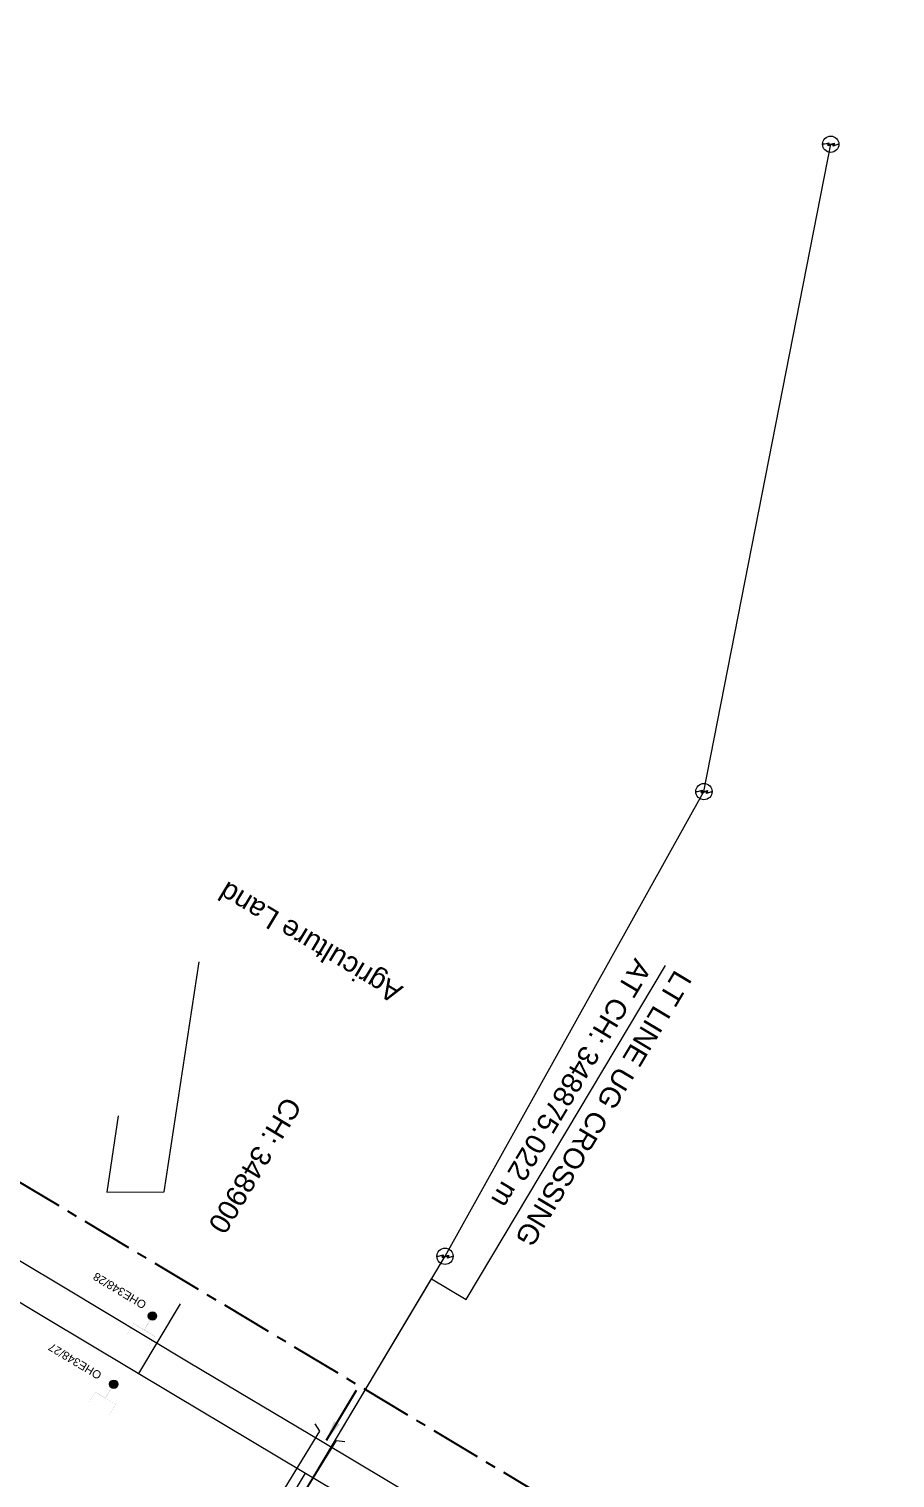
# Model space of a CAD drawing. Header units: metres. Extents: x 593168 to 611286, y 3401475 to 3412398.
# Drawn here: x 603635.1 to 603741.6, y 3406065.5 to 3406243.6 of the extents above; entities that cross this region are included whole.
import ezdxf

# ---------------------------------------------------------------- set-up
doc = ezdxf.new("R2010")
doc.units = ezdxf.units.M
doc.header["$MEASUREMENT"] = 0
doc.linetypes.add('CENTER', pattern=[2, 1.25, -0.25, 0.25, -0.25])
for name, color, linetype, lineweight in [('BRIDGE DETAILS PLAN', 7, 'Continuous', 0), ('CANAL BOTTOM', 5, 'Continuous', 0), ('Compound Wall', 251, 'Continuous', 0), ('Electric Pole', 251, 'Continuous', 0), ('Existing IR Chainage', 7, 'Continuous', 0), ('Existing IR Track', 7, 'Continuous', 0), ('HT & LT DETAILS IN PLAN', 7, 'Continuous', 0), ('OHE MAST', 8, 'Continuous', 0), ('OHE MAST TEXT', 8, 'Continuous', 0), ('PROPOSED DFCC TRACK', 1, 'Continuous', 0), ('PWR_LINE', 134, 'POWER', 0), ('Side Details', 251, 'Continuous', 0)]:
    doc.layers.add(name, color=color, linetype=linetype, lineweight=lineweight)
doc.layers.add('Existing Railway Boundary', color=7, linetype='CENTER')
doc.styles.get("Standard").update_dxf_attribs({"font": 'arial.ttf'})
doc.styles.add('Style-Arial', font='arial.ttf')
doc.linetypes.add('POWER', pattern='A,10,-0.2,[131,ltypeshp.shx,S=0.4,R=0,X=-0.2,Y=0],-0.2,[131,ltypeshp.shx,S=0.4,R=180,X=1.2,Y=0],-1.2,-0.2,[131,ltypeshp.shx,S=0.4,R=0,X=-0.2,Y=0],-0.2,[131,ltypeshp.shx,S=0.4,R=180,X=1.2,Y=0],-1.2,-0.2,[131,ltypeshp.shx,S=0.4,R=0,X=-0.2,Y=0],-0.2,[131,ltypeshp.shx,S=0.4,R=180,X=1.2,Y=0],-1.2', length=14.8)
doc.dimstyles.new('ISO-25', dxfattribs={"dimtxt": 2.5, "dimasz": 2.5, "dimexe": 1.25, "dimexo": 0.625, "dimtad": 1, "dimtxsty": 'Standard', "dimcen": 2.5, "dimadec": 0, "dimazin": 0, "dimtfac": 1, "dimtmove": 0, "dimatfit": 3, "dimfxl": 1, "dimarcsym": 0})

# ---------------------------------------------------------------- blocks, each defined once
blk = doc.blocks.new('EP')
blk.add_hatch(color=8).paths.add_polyline_path([(-0.21, -0.05), (-0.21, 0.16), (-0.93, -0.01), (-0.31, 0.07), (-0.31, -0.19), (0.31, 0), (0.31, -0.24), (0.94, -0.01), (0.41, -0.1), (0.43, 0.15)])
at = {"color": 8}
for p, q in [((-0.93, -0.01), (-0.21, 0.16)), ((-0.31, 0.07), (-0.93, -0.01)), ((-0.31, -0.19), (-0.31, 0.07)), ((0.31, 0), (-0.31, -0.19)), ((-0.21, 0.16), (-0.21, -0.05)), ((-0.21, -0.05), (0.43, 0.15)), ((0.31, -0.24), (0.31, 0)), ((0.43, 0.15), (0.41, -0.1)), ((0.94, -0.01), (0.31, -0.24)), ((0.41, -0.1), (0.94, -0.01))]:
    blk.add_line(p, q, dxfattribs=at)
blk.add_circle((0, 0), 1, dxfattribs=at)
blk = doc.blocks.new('OHE MAST')
h = blk.add_hatch(color=256)
h.dxf.hatch_style = 1
edge = h.paths.add_edge_path()
edge.add_arc((0, 0), 0.514, 0, 360)
at = {"const_width": 0.01}
for points in [[(1.5, 3.5), (1.5, 2), (-1.5, 2), (-1.5, 3.5)], [(0, 2), (0, 0)]]:
    blk.add_lwpolyline(points, dxfattribs=at)
blk.add_circle((0, 0), 0.514)

msp = doc.modelspace()

# ---------------------------------------------------------------- linework, layer by layer
at = {"layer": 'BRIDGE DETAILS PLAN', "lineweight": 13, "flags": 128}
msp.add_lwpolyline([(603669.0644, 3406066.1063), (603659.6538, 3406050.3369), (603655.6609, 3406052.7197), (603622.9532, 3405997.911)], dxfattribs=at)
at = {"layer": 'Compound Wall'}
msp.add_polyline3d([(603646.0832, 3406110.009, 262.5134), (603644.6558, 3406100.6372, 262.4329), (603651.714, 3406100.6688, 261.7604), (603656.0231, 3406128.9603, 262.0033)], dxfattribs=at)
at = {"layer": 'Existing IR Chainage', "color": 7, "linetype": 'Continuous', "lineweight": 13, "flags": 128}
msp.add_lwpolyline([(603653.6904, 3406086.9313), (603648.5584, 3406078.3486)], dxfattribs=at)
at = {"layer": 'Existing IR Track', "color": 0, "lineweight": 15, "flags": 128}
for points in [[(603750.4357, 3406022.6297), (603729.0801, 3406035.3566), (603706.8151, 3406048.6904), (603687.4692, 3406060.214), (603671.1576, 3406069.9419), (603654.8919, 3406079.6426), (603639.3347, 3406088.9462), (603623.6693, 3406098.3146), (603607.5714, 3406107.9444), (603591.3651, 3406117.6391), (603577.16, 3406126.1349), (603562.9474, 3406134.6351), (603546.9355, 3406144.2081), (603530.9057, 3406153.7918), (603516.9376, 3406162.1498), (603503.0526, 3406170.4581), (603482.8567, 3406182.5477), (603462.7386, 3406194.5906), (603446.4361, 3406204.3263), (603430.1695, 3406214.0405)], [(603747.9876, 3406018.8759), (603726.8089, 3406031.5591), (603704.5439, 3406044.8928), (603685.2077, 3406056.4726), (603668.9168, 3406066.1943), (603652.9077, 3406075.748), (603637.0939, 3406085.2037), (603621.5101, 3406094.5221), (603605.3365, 3406104.2081), (603589.0769, 3406113.9456), (603574.923, 3406122.3964), (603560.6804, 3406130.9011), (603544.6838, 3406140.4464), (603528.7882, 3406149.9323), (603514.676, 3406158.3712), (603500.9813, 3406166.5605), (603480.584, 3406178.7502), (603460.7384, 3406190.6103), (603444.1541, 3406200.5137), (603428.1024, 3406210.0992)]]:
    msp.add_lwpolyline(points, dxfattribs=at)
at = {"layer": 'Existing Railway Boundary', "ltscale": 5}
msp.add_lwpolyline([(604659.1105, 3405488.9196), (604078.9713, 3405836.4599), (604053.7197, 3405852.8891), (604008.7617, 3405879.07), (603965.992, 3405903.6866), (603879.3631, 3405955.5229), (603819.4348, 3405990.9528), (603774.7746, 3406017.0313), (603733.1508, 3406042.3903), (603560.5086, 3406145.88), (603432.2214, 3406222.5824), (603260.3606, 3406325.2533), (603217.2858, 3406350.9488), (603149.6048, 3406392.0932), (603105.6815, 3406417.8676), (603069.1801, 3406440.6415), (603025.1915, 3406466.172), (602981.7573, 3406492.1818), (602834.6145, 3406580.8964), (602723.556, 3406647.6315), (602240.837, 3406937.0674), (602116.2948, 3407010.7668)], dxfattribs=at)
at = {"layer": 'HT & LT DETAILS IN PLAN', "lineweight": 13, "flags": 128}
msp.add_lwpolyline([(603670.005, 3406065.545), (603684.5993, 3406090.0009), (603688.8553, 3406087.4611), (603713.3591, 3406128.5224)], dxfattribs=at)
msp.add_lwpolyline([(603670.005, 3406065.545), (603684.5993, 3406090.0009), (603688.8553, 3406087.4611), (603713.3591, 3406128.5224)], dxfattribs=at)
at = {"layer": 'PROPOSED DFCC TRACK', "color": 7, "linetype": 'Continuous', "flags": 128}
for points, elevation in [([(603663.9959, 3406062.1174), (603665.2321, 3406062.1011), (603670.8514, 3406071.2706), (603670.2726, 3406072.1496)], -0.0005), ([(603667.853, 3406059.848), (603667.2773, 3406060.942), (603672.8967, 3406070.1114), (603673.9427, 3406069.9947)], 0.0005)]:
    msp.add_lwpolyline(points, dxfattribs=dict(at, elevation=elevation))
at = {"layer": 'PWR_LINE', "elevation": 263.3839, "flags": 128}
msp.add_lwpolyline([(603621.1013, 3405979.8291), (603654.9875, 3406040.3971), (603686.2578, 3406092.7618), (603718.0972, 3406149.8855), (603733.6861, 3406229.4608)], dxfattribs=at)
msp.add_lwpolyline([(603621.1013, 3405979.8291), (603654.9875, 3406040.3971), (603686.2578, 3406092.7618), (603718.0972, 3406149.8855), (603733.6861, 3406229.4608)], dxfattribs=at)

# ---------------------------------------------------------------- block references
at = {"layer": 'Electric Pole', "xscale": 0.999707826989537, "yscale": 0.999707826989537, "zscale": 0.999707826989537}
for p in [(603733.6861, 3406229.4608, 261.2835), (603718.0972, 3406149.8855, 264.6985), (603686.2578, 3406092.7618, 262.1213)]:
    msp.add_blockref('EP', p, dxfattribs=at)
at = {"layer": 'OHE MAST', "rotation": 149.0208306544456}
for p in [(603650.2817, 3406085.4232), (603645.5237, 3406077.0307)]:
    msp.add_blockref('OHE MAST', p, dxfattribs=at)

# ---------------------------------------------------------------- texts
at = {"layer": 'Existing IR Chainage', "color": 7, "lineweight": 0, "insert": (603658.1071, 3406095.9416), "char_height": 2.5, "attachment_point": 6, "rotation": 239.122936, "line_spacing_factor": 0.60036, "style": 'Style-Arial'}
msp.add_mtext('CH: 348900', dxfattribs=at)
at = {"layer": 'HT & LT DETAILS IN PLAN', "style": 'Style-Arial'}
for s, p in [('AT CH: 348875.022 m', (603709.6432, 3406129.5279)), ('AT CH: 348875.022 m', (603709.6432, 3406129.5279)), ('LT LINE UG CROSSING', (603714.5636, 3406128.1015)), ('LT LINE UG CROSSING', (603714.5636, 3406128.1015))]:
    msp.add_text(s, height=2.5, rotation=239.172896, dxfattribs=at).set_placement(p)
at = {"layer": 'OHE MAST TEXT'}
for s, p in [('OHE348/28', (603649.6373, 3406087.0784, 264.545)), ('OHE348/27', (603644.1425, 3406078.4105, 264.672))]:
    msp.add_text(s, height=1, rotation=149, dxfattribs=at).set_placement(p)
at = {"layer": 'Side Details'}
msp.add_text('Agriculture Land', height=2.5, rotation=149, dxfattribs=at).set_placement((603681.2394, 3406125.8443, 156.3202))

# ---------------------------------------------------------------- leaders
at = {"layer": 'CANAL BOTTOM'}
msp.add_leader([(603671.6736, 3406070.1476, 0.0288), (603675.3771, 3406076.2984, 0.0288)], dimstyle='ISO-25', override={"dimtxt": 3, "dimasz": 2.5, "dimgap": 0.625, "dimtad": 0, "dimdec": 3, "dimzin": 2, "dimtdec": 3}, dxfattribs=at)

doc.saveas('drawing.dxf')
